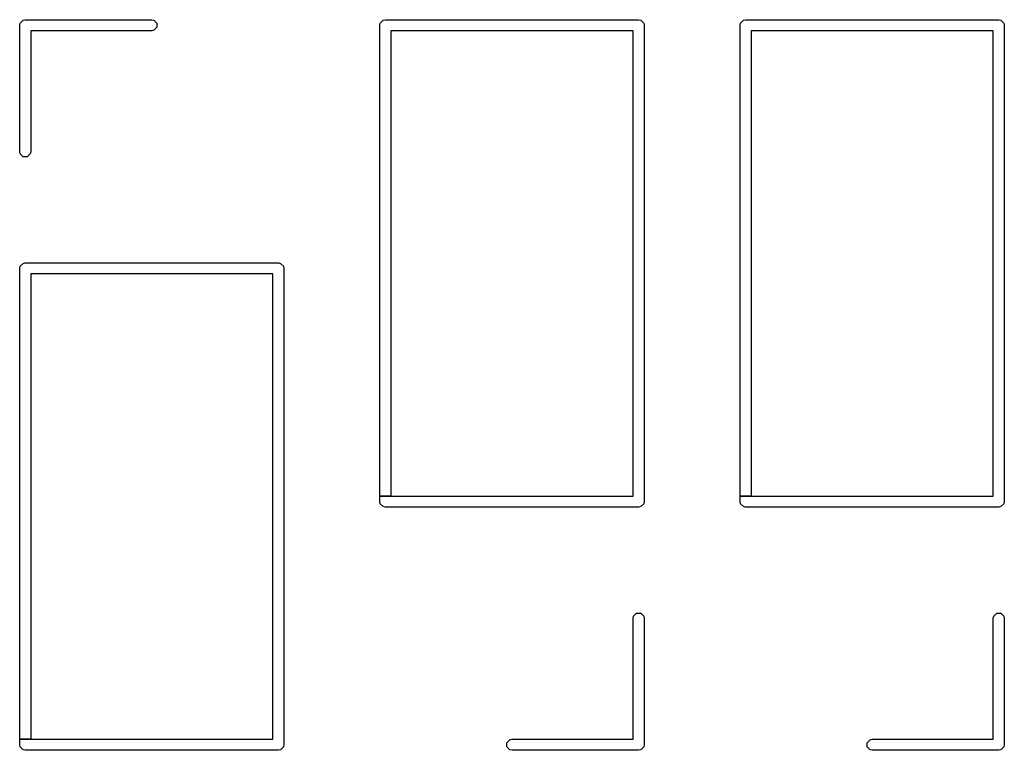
# Model space of a CAD drawing. Header units: millimetres. Extents: x 102.9 to 147, y -135 to -49.9.
# Drawn here: x 111.21 to 121.94, y -126.52 to -118.56 of the extents above; entities that cross this region are included whole.
import ezdxf

# ---------------------------------------------------------------- set-up
doc = ezdxf.new("R2010")
doc.units = ezdxf.units.MM
doc.layers.add('F.Silkscreen', color=41, linetype='CONTINUOUS', true_color=0xf2eda1)

msp = doc.modelspace()

# ---------------------------------------------------------------- linework, layer by layer
at = {"layer": 'F.Silkscreen', "linetype": 'CONTINUOUS'}
for p, q in [((111.2131, -118.597039), (111.245572, -118.564567)), ((111.245572, -118.564567), (111.268533, -118.56)), ((111.268533, -118.56), (112.648533, -118.56)), ((112.648533, -118.56), (112.671494, -118.564567)), ((112.671494, -118.564567), (112.703966, -118.597039)), ((115.138834, -118.597039), (115.171306, -118.564567)), ((115.171306, -118.564567), (115.194267, -118.56)), ((115.194267, -118.56), (117.954267, -118.56)), ((117.954267, -118.56), (117.977228, -118.564567)), ((117.977228, -118.564567), (118.0097, -118.597039)), ((119.064567, -118.597039), (119.097039, -118.564567)), ((119.097039, -118.564567), (119.12, -118.56)), ((119.12, -118.56), (121.88, -118.56)), ((121.88, -118.56), (121.902961, -118.564567)), ((121.902961, -118.564567), (121.935433, -118.597039)), ((111.208533, -118.62), (111.2131, -118.597039)), ((111.208533, -120), (111.208533, -118.62)), ((112.648533, -118.68), (111.328533, -118.68)), ((111.328533, -118.68), (111.328533, -120)), ((112.671494, -118.675433), (112.648533, -118.68)), ((112.703966, -118.642961), (112.671494, -118.675433)), ((112.703966, -118.597039), (112.703966, -118.642961)), ((115.134267, -118.62), (115.138834, -118.597039)), ((115.134267, -123.75), (115.134267, -118.62)), ((117.894267, -118.68), (115.254267, -118.68)), ((115.254267, -118.68), (115.254267, -123.75)), ((117.894267, -123.75), (117.894267, -118.68)), ((118.0097, -118.597039), (118.014267, -118.62)), ((118.014267, -118.62), (118.014267, -123.81)), ((119.06, -118.62), (119.064567, -118.597039)), ((119.06, -123.75), (119.06, -118.62)), ((121.82, -118.68), (119.18, -118.68)), ((119.18, -118.68), (119.18, -123.75)), ((121.82, -123.75), (121.82, -118.68)), ((121.935433, -118.597039), (121.94, -118.62)), ((121.94, -118.62), (121.94, -123.81)), ((111.2131, -120.022961), (111.208533, -120)), ((111.245572, -120.055433), (111.2131, -120.022961)), ((111.291494, -120.055433), (111.245572, -120.055433)), ((111.323966, -120.022961), (111.291494, -120.055433)), ((111.328533, -120), (111.323966, -120.022961)), ((111.208533, -121.27), (111.2131, -121.247039)), ((111.2131, -121.247039), (111.245572, -121.214567)), ((111.245572, -121.214567), (111.268533, -121.21)), ((111.268533, -121.21), (114.028533, -121.21)), ((114.028533, -121.21), (114.051494, -121.214567)), ((114.051494, -121.214567), (114.083966, -121.247039)), ((114.083966, -121.247039), (114.088533, -121.27)), ((111.208533, -126.4), (111.208533, -121.27)), ((113.968533, -121.33), (111.328533, -121.33)), ((111.328533, -121.33), (111.328533, -126.4)), ((113.968533, -126.4), (113.968533, -121.33)), ((114.088533, -121.27), (114.088533, -126.46)), ((115.134267, -123.81), (115.134267, -123.75)), ((115.134267, -123.75), (115.254267, -123.75)), ((115.254267, -123.75), (115.134267, -123.75)), ((115.138834, -123.832961), (115.134267, -123.81)), ((115.171306, -123.865433), (115.138834, -123.832961)), ((115.254267, -123.75), (117.894267, -123.75)), ((118.0097, -123.832961), (117.977228, -123.865433)), ((118.014267, -123.81), (118.0097, -123.832961)), ((119.06, -123.81), (119.06, -123.75)), ((119.06, -123.75), (119.18, -123.75)), ((119.18, -123.75), (119.06, -123.75)), ((119.064567, -123.832961), (119.06, -123.81)), ((119.097039, -123.865433), (119.064567, -123.832961)), ((119.18, -123.75), (121.82, -123.75)), ((121.935433, -123.832961), (121.902961, -123.865433)), ((121.94, -123.81), (121.935433, -123.832961)), ((115.194267, -123.87), (115.171306, -123.865433)), ((117.954267, -123.87), (115.194267, -123.87)), ((117.977228, -123.865433), (117.954267, -123.87)), ((119.12, -123.87), (119.097039, -123.865433)), ((121.88, -123.87), (119.12, -123.87)), ((121.902961, -123.865433), (121.88, -123.87)), ((117.894267, -125.08), (117.898834, -125.057039)), ((117.894267, -126.4), (117.894267, -125.08)), ((117.898834, -125.057039), (117.931306, -125.024567)), ((117.931306, -125.024567), (117.977228, -125.024567)), ((117.977228, -125.024567), (118.0097, -125.057039)), ((118.0097, -125.057039), (118.014267, -125.08)), ((118.014267, -125.08), (118.014267, -126.46)), ((121.82, -125.08), (121.824567, -125.057039)), ((121.82, -126.4), (121.82, -125.08)), ((121.824567, -125.057039), (121.857039, -125.024567)), ((121.857039, -125.024567), (121.902961, -125.024567)), ((121.902961, -125.024567), (121.935433, -125.057039)), ((121.935433, -125.057039), (121.94, -125.08)), ((121.94, -125.08), (121.94, -126.46)), ((111.208533, -126.46), (111.208533, -126.4)), ((111.208533, -126.4), (111.328533, -126.4)), ((111.328533, -126.4), (111.208533, -126.4)), ((111.328533, -126.4), (113.968533, -126.4)), ((116.518834, -126.437039), (116.551306, -126.404567)), ((116.551306, -126.404567), (116.574267, -126.4)), ((116.574267, -126.4), (117.894267, -126.4)), ((120.444567, -126.437039), (120.477039, -126.404567)), ((120.477039, -126.404567), (120.5, -126.4)), ((120.5, -126.4), (121.82, -126.4)), ((111.2131, -126.482961), (111.208533, -126.46)), ((111.245572, -126.515433), (111.2131, -126.482961)), ((111.268533, -126.52), (111.245572, -126.515433)), ((114.028533, -126.52), (111.268533, -126.52)), ((114.051494, -126.515433), (114.028533, -126.52)), ((114.083966, -126.482961), (114.051494, -126.515433)), ((114.088533, -126.46), (114.083966, -126.482961)), ((116.518834, -126.482961), (116.518834, -126.437039)), ((116.551306, -126.515433), (116.518834, -126.482961)), ((116.574267, -126.52), (116.551306, -126.515433)), ((117.954267, -126.52), (116.574267, -126.52)), ((117.977228, -126.515433), (117.954267, -126.52)), ((118.0097, -126.482961), (117.977228, -126.515433)), ((118.014267, -126.46), (118.0097, -126.482961)), ((120.444567, -126.482961), (120.444567, -126.437039)), ((120.477039, -126.515433), (120.444567, -126.482961)), ((120.5, -126.52), (120.477039, -126.515433)), ((121.88, -126.52), (120.5, -126.52)), ((121.902961, -126.515433), (121.88, -126.52)), ((121.935433, -126.482961), (121.902961, -126.515433)), ((121.94, -126.46), (121.935433, -126.482961))]:
    msp.add_line(p, q, dxfattribs=at)

doc.saveas('drawing.dxf')
